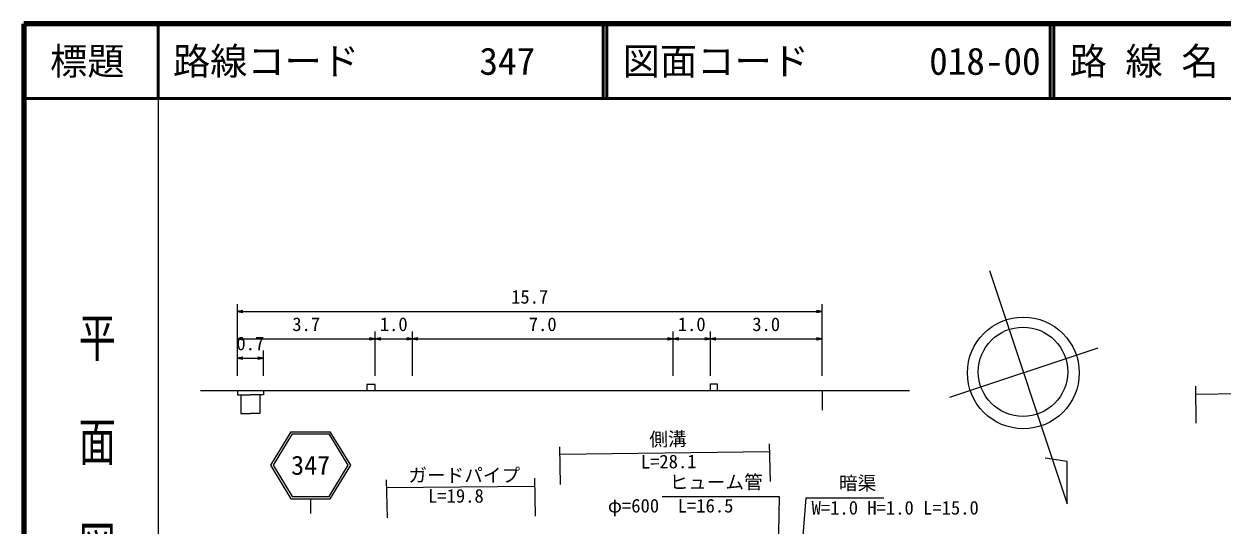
# Model space of a CAD drawing. Units: millimetres at full size, sheet at 1:1000, with parts at other scales. Extents: x -36168206 to 680000, y -213619760 to 380000.
# Drawn here: x 40000 to 200837, y 312694 to 380000 of the extents above; entities that cross this region are included whole.
import ezdxf
from ezdxf.enums import TextEntityAlignment as Align

# ---------------------------------------------------------------- set-up
doc = ezdxf.new("R2010")
doc.units = ezdxf.units.MM
doc.header["$LTSCALE"] = 1000
for name, color, linetype, lineweight in [('M-BGD', 7, 'Continuous', 25), ('M-BMK-SRVR', 3, 'Continuous', 25), ('M-STR-HTXT', 7, 'Continuous', 13), ('M-STR-STRC', 7, 'Continuous', 25), ('M-TTL', 2, 'Continuous', 140), ('M-TTL-BAND', 7, 'Continuous', 25), ('M-TTL-LINE', 7, 'Continuous', 50)]:
    doc.layers.add(name, color=color, linetype=linetype, lineweight=lineweight)
doc.layers.add('M-TTL-TXT', color=7, linetype='Continuous')
doc.styles.add('@ＭＳ ゴシック', font='')
doc.styles.add('ＭＳ ゴシック', font='')
doc.styles.get('@ＭＳ ゴシック').set_extended_font_data('@MS Gothic')
doc.styles.get('ＭＳ ゴシック').set_extended_font_data('MS Gothic')

# ---------------------------------------------------------------- blocks, each defined once
blk = doc.blocks.new('open_arrow')
at = {"color": 0, "linetype": 'Continuous', "lineweight": -2}
blk.add_lwpolyline([(7.5, 1.25), (0, 0), (7.5, -1.25)], dxfattribs=at)

msp = doc.modelspace()

# ---------------------------------------------------------------- linework, layer by layer
at = {"layer": 'M-BGD'}
for p, q in [((63699, 330750), (158897, 330750)), ((147145, 330750), (147145, 328129))]:
    msp.add_line(p, q, dxfattribs=at)
for points in [[(87145, 330750), (87145, 331594), (86024, 331594), (86024, 330750)], [(132145, 330750), (132145, 331648), (133081, 331648), (133081, 330750)], [(68645, 330750), (68645, 330177), (70395, 330177)], [(69117, 330177), (69117, 327675), (70395, 327675)], [(72145, 330750), (72145, 330177), (70395, 330177)], [(71672, 330177), (71672, 327675), (70395, 327675)]]:
    msp.add_lwpolyline(points, dxfattribs=at)
at = {"layer": 'M-BMK-SRVR'}
for p, q in [((169623, 346898), (180047, 315557)), ((184163, 336453), (164236, 329826)), ((180066, 321224), (177096, 321655)), ((180047, 315557), (180066, 321224))]:
    msp.add_line(p, q, dxfattribs=at)
for centre, radius in [((174160, 333126), 7500), ((174118, 333279), 6000)]:
    msp.add_circle(centre, radius, dxfattribs=at)
at = {"layer": 'M-STR-HTXT'}
for p, q in [((68645, 332750), (68645, 342384)), ((68645, 341384), (147145, 341384)), ((147145, 332750), (147145, 342384)), ((68645, 332750), (68645, 338700)), ((87145, 332750), (87145, 338700)), ((87145, 332750), (87145, 338700)), ((92145, 332750), (92145, 338700)), ((92145, 332750), (92145, 338700)), ((127145, 332750), (127145, 338700)), ((127145, 332750), (127145, 338700)), ((132145, 332750), (132145, 338700)), ((132145, 332750), (132145, 338700)), ((147145, 332750), (147145, 338700)), ((68645, 337700), (87145, 337700)), ((87145, 337700), (92145, 337700)), ((92145, 337700), (127145, 337700)), ((127145, 337700), (132145, 337700)), ((132145, 337700), (147145, 337700)), ((68645, 332750), (68645, 336121)), ((68645, 335121), (72145, 335121)), ((72145, 332750), (72145, 336121)), ((197289, 331342), (197323, 326391)), ((140059, 323610), (140180, 318542)), ((111900, 323191), (111996, 318157)), ((111919, 322193), (140083, 322595)), ((88641, 318756), (88744, 313683)), ((108534, 319008), (108631, 313900)), ((108556, 317892), (88663, 317688))]:
    msp.add_line(p, q, dxfattribs=at)
for points in [[(197296, 330264), (233529, 330823), (288021, 331457)], [(140898, 287512), (141415, 316495), (125665, 316495)], [(143398, 296001), (145014, 316350), (155419, 316350)]]:
    msp.add_lwpolyline(points, dxfattribs=at)
at = {"layer": 'M-STR-STRC'}
for p, q in [((75848, 325226), (73084, 320726)), ((76015, 324926), (73436, 320726)), ((75848, 325226), (81120, 325226)), ((76015, 324926), (80952, 324926)), ((83532, 320726), (80952, 324926)), ((83884, 320726), (81120, 325226)), ((73084, 320726), (75848, 316226)), ((73436, 320726), (76015, 316526)), ((80952, 316526), (83532, 320726)), ((81120, 316226), (83884, 320726)), ((75848, 316226), (81120, 316226)), ((76015, 316526), (80952, 316526)), ((78484, 316226), (78484, 314226))]:
    msp.add_line(p, q, dxfattribs=at)
at = {"layer": 'M-TTL'}
for p, q in [((40000, 380000), (40000, 20000)), ((680000, 380000), (40000, 380000))]:
    msp.add_line(p, q, dxfattribs=at)
at = {"layer": 'M-TTL-BAND'}
msp.add_line((58000, 370000), (58000, 20000), dxfattribs=at)
at = {"layer": 'M-TTL-LINE'}
for p, q in [((58000, 380000), (58000, 370000)), ((117750, 380000), (117750, 370000)), ((118250, 380000), (118250, 370000)), ((177750, 380000), (177750, 370000)), ((178250, 380000), (178250, 370000)), ((40000, 370000), (680000, 370000))]:
    msp.add_line(p, q, dxfattribs=at)

# ---------------------------------------------------------------- block references
at = {"layer": 'M-STR-HTXT', "xscale": 100, "yscale": 100}
for p in [(68645, 341384), (68645, 337700), (87145, 337700), (92145, 337700), (127145, 337700), (132145, 337700), (68645, 335121)]:
    msp.add_blockref('open_arrow', p, dxfattribs=at)
at = {"layer": 'M-STR-HTXT', "xscale": 100, "yscale": 100, "rotation": 180}
for p in [(147145, 341384), (87145, 337700), (92145, 337700), (127145, 337700), (132145, 337700), (147145, 337700), (72145, 335121)]:
    msp.add_blockref('open_arrow', p, dxfattribs=at)

# ---------------------------------------------------------------- texts
at = {"layer": 'M-STR-HTXT', "style": 'ＭＳ ゴシック'}
for s, p in [('15.7', (105395, 341884)), ('3.7', (76020, 338200)), ('1.0', (87770, 338200)), ('7.0', (107770, 338200)), ('1.0', (127770, 338200)), ('3.0', (137770, 338200)), ('0.7', (68520, 335621)), ('ガードパイプ', (91602, 317921)), ('ヒューム管', (126665, 316995)), ('暗渠', (149419, 316850)), ('L=19.8', (94247, 315154)), ('φ=600  L=16.5', (118386, 313829)), ('W=1.0 H=1.0 L=15.0', (145738, 313550))]:
    msp.add_text(s, height=1833, dxfattribs=at).set_placement(p, align=Align.BOTTOM_LEFT)
for s, rotation, p in [('側溝', 1.234, (123990, 322721)), ('L=28.1', 0.441, (122816, 319729))]:
    msp.add_text(s, height=1833, rotation=rotation, dxfattribs=at).set_placement(p, align=Align.BOTTOM_LEFT)
at = {"layer": 'M-STR-STRC', "style": 'ＭＳ ゴシック'}
msp.add_text('347', height=2566, dxfattribs=at).set_placement((78484, 320726), align=Align.MIDDLE_CENTER)
at = {"layer": 'M-TTL-BAND', "style": '@ＭＳ ゴシック', "width": 1.4}
msp.add_text('平  面  図', height=3666, rotation=270, dxfattribs=at).set_placement((49777, 306475), align=Align.MIDDLE_RIGHT)
at = {"layer": 'M-TTL-TXT', "style": 'ＭＳ ゴシック'}
msp.add_text('標題', height=3666, dxfattribs=at).set_placement((48500, 375000), align=Align.MIDDLE_CENTER)
for s, p in [('路線コード', (60000, 375000)), ('347', (101142, 375000)), ('図面コード', (120380, 375000)), ('018-00', (161521, 375000)), ('路 線 名', (180380, 375000))]:
    msp.add_text(s, height=3666, dxfattribs=at).set_placement(p, align=Align.MIDDLE_LEFT)

doc.saveas('drawing.dxf')
